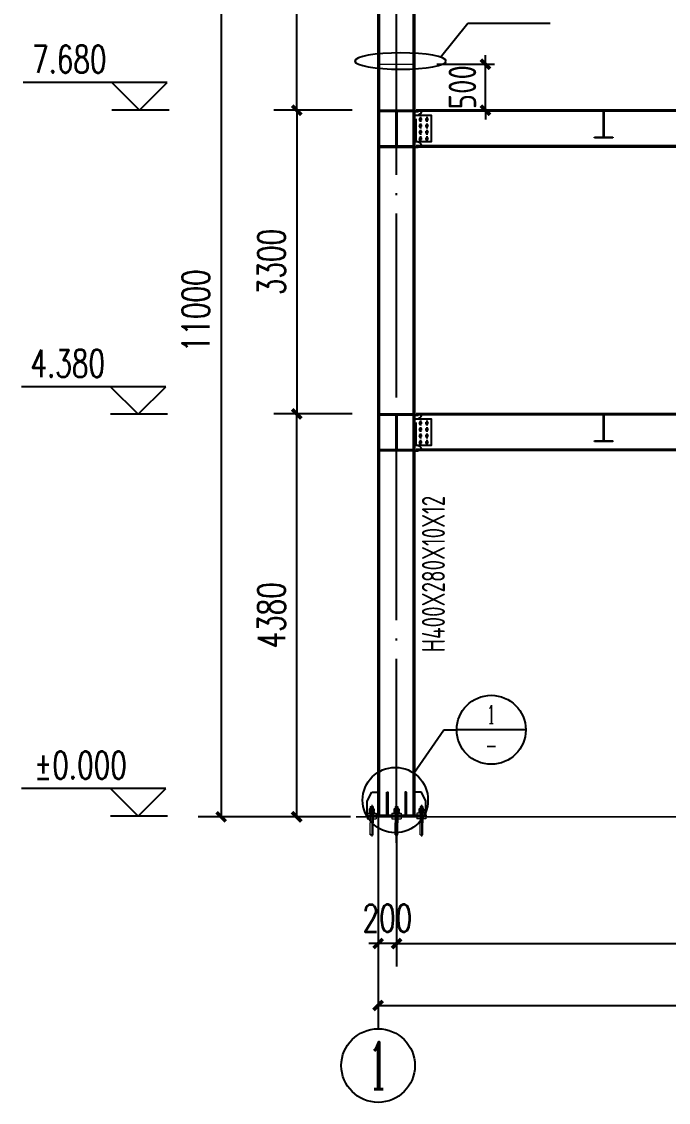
# Model space of a CAD drawing. Extents: x -89996 to 1006241, y -2176 to 440573.
# Drawn here: x 922882 to 929909, y 61276 to 73023 of the extents above; entities that cross this region are included whole.
import ezdxf
from ezdxf.enums import TextEntityAlignment as Align

# ---------------------------------------------------------------- set-up
doc = ezdxf.new("R2010")
doc.units = 0
doc.header["$LTSCALE"] = 1000
doc.header["$MEASUREMENT"] = 0
doc.linetypes.add('DASHED', pattern=[0.75, 0.5, -0.25])
doc.linetypes.add('DOTE', pattern=[2.42, 2, -0.2, 0.02, -0.2])
for name, color, linetype in [('AXIS', 3, 'Continuous'), ('AXIS_DIM', 3, 'Continuous'), ('AXIS_TEXT', 7, 'Continuous'), ('BOLT', 251, 'Continuous'), ('DOTE', 1, 'DOTE'), ('GL', 150, 'Continuous'), ('GZ', 50, 'Continuous'), ('PUB_TEXT', 7, 'Continuous'), ('PZ', 202, 'Continuous'), ('TEXT', 7, 'Continuous'), ('板件', 11, 'Continuous'), ('梁_主零件_实线', 4, 'Continuous')]:
    doc.layers.add(name, color=color, linetype=linetype)
doc.layers.add('柱_主零件_实线', color=51, linetype='Continuous', lineweight=18)
doc.layers.add('螺栓', color=15, linetype='Continuous', lineweight=18)
doc.styles.add('_TCH_AXIS', font='COMPLEX', dxfattribs={"bigfont": 'GBCBIG'})
doc.styles.add('_TCH_DIM', font='SIMPLEX', dxfattribs={"bigfont": 'GBCBIG'})
doc.styles.add('_TCH_DIM_T3', font='SIMPLEX', dxfattribs={"width": 0.705882, "bigfont": 'GBCBIG'})
doc.styles.add('_TCH_LABEL', font='COMPLEX', dxfattribs={"bigfont": 'GBCBIG'})
doc.styles.add('COMPLEX', font='COMPLEX')
doc.styles.add('TSSD_Dimension', font='Tssdeng.shx', dxfattribs={"width": 0.8, "bigfont": 'hztxt.shx'})
doc.dimstyles.new('_TCH_ARCH&&100', dxfattribs={"dimtxt": 297.5, "dimasz": 100, "dimexe": 250, "dimexo": 300, "dimgap": 126.25, "dimtad": 1, "dimdec": 0, "dimzin": 0, "dimdsep": 46, "dimtxsty": '_TCH_DIM_T3', "dimblk": 'ARCHTICK', "dimcen": 0.09, "dimclrt": 7, "dimazin": 2, "dimtfac": 1, "dimtdec": 0, "dimtix": 1, "dimtmove": 2, "dimatfit": 3, "dimfxl": 0, "dimtolj": 1, "dimtzin": 0, "dimarcsym": 0})
doc.dimstyles.new('TCH_100_1', dxfattribs={"dimtxt": 297.5, "dimasz": 100, "dimexe": 250, "dimexo": 300, "dimgap": 126.25, "dimtad": 1, "dimdec": 0, "dimzin": 0, "dimdsep": 46, "dimtxsty": '_TCH_DIM_T3', "dimblk": 'ARCHTICK', "dimcen": 0.09, "dimclrd": 126, "dimclre": 126, "dimclrt": 7, "dimazin": 2, "dimtfac": 1, "dimtdec": 0, "dimtix": 1, "dimtmove": 2, "dimatfit": 3, "dimfxl": 0, "dimtolj": 1, "dimtzin": 0, "dimarcsym": 0})
doc.dimstyles.new('TSSD_100_100', dxfattribs={"dimtxt": 300, "dimasz": 100, "dimexe": 100, "dimexo": 250, "dimgap": 100, "dimtad": 1, "dimdec": 0, "dimzin": 0, "dimdsep": 46, "dimtxsty": 'TSSD_Dimension', "dimblk": 'ARCHTICK', "dimcen": 0, "dimdle": 100, "dimclrt": 7, "dimadec": 0, "dimazin": 0, "dimtfac": 1, "dimtdec": 0, "dimtix": 1, "dimtmove": 2, "dimatfit": 3, "dimfxl": 0, "dimtolj": 1, "dimtzin": 0, "dimarcsym": 0})

# ---------------------------------------------------------------- blocks, each defined once
blk = doc.blocks.new('_ArchTick')
at = {"color": 0, "linetype": 'ByBlock', "const_width": 0.4}
blk.add_lwpolyline([(-0.5, -0.5), (0.5, 0.5)], dxfattribs=at)
blk = doc.blocks.new('*D1091')
at = {"layer": 'AXIS_DIM', "color": 0, "lineweight": -2, "transparency": 16777216}
for p, q in [((927921, 72560), (927921, 72660)), ((927392, 72560), (928021, 72560)), ((927921, 72060), (927921, 72560)), ((927392, 72060), (928021, 72060)), ((927921, 72060), (927921, 71960))]:
    blk.add_line(p, q, dxfattribs=at)
at = {"layer": 'Defpoints', "color": 0, "transparency": 16777216}
for p in [(927142, 72560), (927921, 72560), (927142, 72060)]:
    blk.add_point(p, dxfattribs=at)
at = {"layer": 'AXIS_DIM', "color": 0, "lineweight": -2, "transparency": 16777216, "xscale": 100, "yscale": 100, "zscale": 100}
for p, rotation in [((927921, 72560), 270), ((927921, 72060), 90)]:
    blk.add_blockref('_ArchTick', p, dxfattribs=dict(at, rotation=rotation))
at = {"layer": 'AXIS_DIM', "color": 7, "transparency": 16777216, "insert": (927671, 72310), "char_height": 300, "attachment_point": 5, "rotation": 90, "style": 'TSSD_Dimension'}
blk.add_mtext('\\A1;500', dxfattribs=at)
blk = doc.blocks.new('*D1080')
at = {"layer": 'AXIS', "color": 0, "linetype": 'ByBlock', "lineweight": -2, "transparency": 16777216}
for p, q in [((926756, 64080), (926756, 62080)), ((935966, 64100), (935966, 62080)), ((926756, 62330), (935966, 62330))]:
    blk.add_line(p, q, dxfattribs=at)
at = {"layer": 'Defpoints', "color": 0, "linetype": 'ByBlock', "transparency": 16777216}
for p in [(926756, 64380, 4), (935966, 64400, 4), (935966, 62330)]:
    blk.add_point(p, dxfattribs=at)
at = {"layer": 'AXIS', "color": 0, "linetype": 'ByBlock', "lineweight": -2, "transparency": 16777216, "xscale": 100, "yscale": 100, "zscale": 100, "rotation": 180}
blk.add_blockref('_ArchTick', (926756, 62330), dxfattribs=at)
at = {"layer": 'AXIS', "color": 0, "linetype": 'ByBlock', "lineweight": -2, "transparency": 16777216, "xscale": 100, "yscale": 100, "zscale": 100}
blk.add_blockref('_ArchTick', (935966, 62330), dxfattribs=at)
at = {"layer": 'AXIS', "color": 7, "linetype": 'ByBlock', "transparency": 16777216, "insert": (931361, 62605), "char_height": 297.5, "attachment_point": 5, "style": '_TCH_DIM_T3'}
blk.add_mtext('\\A1;9210', dxfattribs=at)
blk = doc.blocks.new('*D1095')
at = {"layer": 'AXIS', "color": 0, "linetype": 'ByBlock', "lineweight": -2, "transparency": 16777216}
for p, q in [((926756, 63798), (926756, 62753)), ((926956, 63798), (926956, 62753)), ((926756, 63003), (926656, 63003)), ((926956, 63003), (926756, 63003)), ((926956, 63003), (927056, 63003))]:
    blk.add_line(p, q, dxfattribs=at)
at = {"layer": 'Defpoints', "color": 0, "linetype": 'ByBlock', "transparency": 16777216}
for p in [(926756, 64098), (926956, 64098), (926756, 63003)]:
    blk.add_point(p, dxfattribs=at)
at = {"layer": 'AXIS', "color": 0, "linetype": 'ByBlock', "lineweight": -2, "transparency": 16777216, "xscale": 100, "yscale": 100, "zscale": 100}
blk.add_blockref('_ArchTick', (926756, 63003), dxfattribs=at)
at = {"layer": 'AXIS', "color": 0, "linetype": 'ByBlock', "lineweight": -2, "transparency": 16777216, "xscale": 100, "yscale": 100, "zscale": 100, "rotation": 180}
blk.add_blockref('_ArchTick', (926956, 63003), dxfattribs=at)
at = {"layer": 'AXIS', "color": 7, "linetype": 'ByBlock', "transparency": 16777216, "insert": (926856, 63278), "char_height": 297.5, "attachment_point": 5, "style": '_TCH_DIM_T3'}
blk.add_mtext('\\A1;200', dxfattribs=at)
blk = doc.blocks.new('*D1093')
at = {"color": 126, "lineweight": -2, "transparency": 16777216}
for p, q in [((926470, 68760), (925621, 68760)), ((925871, 64380), (925871, 68760)), ((926336, 64380), (925621, 64380))]:
    blk.add_line(p, q, dxfattribs=at)
at = {"layer": 'Defpoints', "color": 0, "transparency": 16777216}
for p in [(925871, 68760), (926770, 68760), (926636, 64380)]:
    blk.add_point(p, dxfattribs=at)
at = {"color": 126, "lineweight": -2, "transparency": 16777216, "xscale": 100, "yscale": 100, "zscale": 100}
for p, rotation in [((925871, 68760), 90), ((925871, 64380), 270)]:
    blk.add_blockref('_ArchTick', p, dxfattribs=dict(at, rotation=rotation))
at = {"color": 7, "transparency": 16777216, "insert": (925596, 66570), "char_height": 297.5, "attachment_point": 5, "rotation": 90, "style": '_TCH_DIM_T3'}
blk.add_mtext('\\A1;4380', dxfattribs=at)
blk = doc.blocks.new('*D1089')
at = {"color": 126, "lineweight": -2, "transparency": 16777216}
for p, q in [((926472, 72060), (925621, 72060)), ((925871, 72060), (925871, 68760)), ((926472, 68760), (925621, 68760))]:
    blk.add_line(p, q, dxfattribs=at)
at = {"layer": 'Defpoints', "color": 0, "transparency": 16777216}
for p in [(926772, 72060, 2), (925871, 68760), (926772, 68760)]:
    blk.add_point(p, dxfattribs=at)
at = {"color": 126, "lineweight": -2, "transparency": 16777216, "xscale": 100, "yscale": 100, "zscale": 100}
for p, rotation in [((925871, 72060), 90), ((925871, 68760), 270)]:
    blk.add_blockref('_ArchTick', p, dxfattribs=dict(at, rotation=rotation))
at = {"color": 7, "transparency": 16777216, "insert": (925596, 70410), "char_height": 297.5, "attachment_point": 5, "rotation": 90, "style": '_TCH_DIM_T3'}
blk.add_mtext('\\A1;3300', dxfattribs=at)
blk = doc.blocks.new('*D1090')
at = {"color": 126, "lineweight": -2, "transparency": 16777216}
for p, q in [((926470, 75380), (925621, 75380)), ((925871, 72060), (925871, 75380)), ((926472, 72060), (925621, 72060))]:
    blk.add_line(p, q, dxfattribs=at)
at = {"layer": 'Defpoints', "color": 0, "transparency": 16777216}
for p in [(925871, 75380), (926770, 75380), (926772, 72060, 2)]:
    blk.add_point(p, dxfattribs=at)
at = {"color": 126, "lineweight": -2, "transparency": 16777216, "xscale": 100, "yscale": 100, "zscale": 100}
for p, rotation in [((925871, 75380), 90), ((925871, 72060), 270)]:
    blk.add_blockref('_ArchTick', p, dxfattribs=dict(at, rotation=rotation))
at = {"color": 7, "transparency": 16777216, "insert": (925596, 73720), "char_height": 297.5, "attachment_point": 5, "rotation": 90, "style": '_TCH_DIM_T3'}
blk.add_mtext('\\A1;3320', dxfattribs=at)
blk = doc.blocks.new('*D1094')
at = {"color": 126, "lineweight": -2, "transparency": 16777216}
for p, q in [((926456, 75380), (924800, 75380)), ((925050, 75380), (925050, 64380)), ((926456, 64380), (924800, 64380))]:
    blk.add_line(p, q, dxfattribs=at)
at = {"layer": 'Defpoints', "color": 0, "transparency": 16777216}
for p in [(926756, 75380), (925050, 64380), (926756, 64380)]:
    blk.add_point(p, dxfattribs=at)
at = {"color": 126, "lineweight": -2, "transparency": 16777216, "xscale": 100, "yscale": 100, "zscale": 100}
for p, rotation in [((925050, 75380), 90), ((925050, 64380), 270)]:
    blk.add_blockref('_ArchTick', p, dxfattribs=dict(at, rotation=rotation))
at = {"color": 7, "transparency": 16777216, "insert": (924775, 69880), "char_height": 297.5, "attachment_point": 5, "rotation": 90, "style": '_TCH_DIM_T3'}
blk.add_mtext('\\A1;11000', dxfattribs=at)
blk = doc.blocks.new('*D2788')
at = {"layer": 'AXIS', "color": 0, "linetype": 'ByBlock', "lineweight": -2, "transparency": 16777216}
for p, q in [((926956, 64227), (926956, 62753)), ((933716, 64227), (933716, 62753)), ((926956, 63003), (933716, 63003))]:
    blk.add_line(p, q, dxfattribs=at)
at = {"layer": 'Defpoints', "color": 0, "linetype": 'ByBlock', "transparency": 16777216}
for p in [(926956, 64527), (933716, 64527), (933716, 63003)]:
    blk.add_point(p, dxfattribs=at)
at = {"layer": 'AXIS', "color": 0, "linetype": 'ByBlock', "lineweight": -2, "transparency": 16777216, "xscale": 100, "yscale": 100, "zscale": 100, "rotation": 180}
blk.add_blockref('_ArchTick', (926956, 63003), dxfattribs=at)
at = {"layer": 'AXIS', "color": 0, "linetype": 'ByBlock', "lineweight": -2, "transparency": 16777216, "xscale": 100, "yscale": 100, "zscale": 100}
blk.add_blockref('_ArchTick', (933716, 63003), dxfattribs=at)
at = {"layer": 'AXIS', "color": 7, "linetype": 'ByBlock', "transparency": 16777216, "insert": (930336, 63278), "char_height": 297.5, "attachment_point": 5, "style": '_TCH_DIM_T3'}
blk.add_mtext('\\A1;6760', dxfattribs=at)
blk = doc.blocks.new('_AXISO')
blk.add_circle((0, 0), 0.5)
at = {"layer": 'AXIS_TEXT', "style": 'COMPLEX', "width": 1.041667}
blk.add_attdef('A', text='', height=0.56, dxfattribs=at).set_placement((-0.25, -0.28), (0.25, -0.28), align=Align.FIT)

msp = doc.modelspace()

# ---------------------------------------------------------------- hatches: boundary and pattern name
at = {"layer": 'BOLT'}
for points in [[(927215.63, 71977.79), (927224.63, 71959.79), (927215.63, 71941.79), (927206.63, 71959.79)], [(927215.63, 71907.79), (927224.63, 71889.79), (927215.63, 71871.79), (927206.63, 71889.79)], [(927285.63, 71977.79), (927294.63, 71959.79), (927285.63, 71941.79), (927276.63, 71959.79)], [(927285.63, 71907.79), (927294.63, 71889.79), (927285.63, 71871.79), (927276.63, 71889.79)], [(927215.63, 71837.79), (927224.63, 71819.79), (927215.63, 71801.79), (927206.63, 71819.79)], [(927285.63, 71837.79), (927294.63, 71819.79), (927285.63, 71801.79), (927276.63, 71819.79)], [(927215.63, 71767.79), (927224.63, 71749.79), (927215.63, 71731.79), (927206.63, 71749.79)], [(927285.63, 71767.79), (927294.63, 71749.79), (927285.63, 71731.79), (927276.63, 71749.79)], [(927215.63, 68677.79), (927224.63, 68659.79), (927215.63, 68641.79), (927206.63, 68659.79)], [(927215.63, 68607.79), (927224.63, 68589.79), (927215.63, 68571.79), (927206.63, 68589.79)], [(927285.63, 68677.79), (927294.63, 68659.79), (927285.63, 68641.79), (927276.63, 68659.79)], [(927285.63, 68607.79), (927294.63, 68589.79), (927285.63, 68571.79), (927276.63, 68589.79)], [(927215.63, 68537.79), (927224.63, 68519.79), (927215.63, 68501.79), (927206.63, 68519.79)], [(927285.63, 68537.79), (927294.63, 68519.79), (927285.63, 68501.79), (927276.63, 68519.79)], [(927215.63, 68467.79), (927224.63, 68449.79), (927215.63, 68431.79), (927206.63, 68449.79)], [(927285.63, 68467.79), (927294.63, 68449.79), (927285.63, 68431.79), (927276.63, 68449.79)]]:
    msp.add_hatch(color=256, dxfattribs=at).paths.add_polyline_path(points)

# ---------------------------------------------------------------- linework, layer by layer
at = {"extrusion": (0, 0, -1)}
msp.add_ellipse((926999.44, 72594.57, 2.24), major_axis=(495.99, 0), ratio=0.17867687, dxfattribs=at)
at = {"layer": 'AXIS'}
for p, q in [((924463.77, 72359.79), (922898.77, 72359.79)), ((924163.77, 72059.79), (923863.77, 72359.79)), ((924163.77, 72059.79), (924463.77, 72359.79)), ((924483.77, 72059.79), (923863.77, 72059.79)), ((924447.36, 69054.79), (922882.36, 69054.79)), ((924147.36, 68754.79), (923847.36, 69054.79)), ((924147.36, 68754.79), (924447.36, 69054.79)), ((924467.36, 68754.79), (923847.36, 68754.79)), ((927144.41, 64854.17), (927470.54, 65325.66)), ((927470.54, 65325.66), (927609.23, 65325.66)), ((928359.23, 65325.66), (927609.23, 65325.66)), ((924447.36, 64687.57), (922882.36, 64687.57)), ((924147.36, 64387.57), (923847.36, 64687.57)), ((924147.36, 64387.57), (924447.36, 64687.57)), ((924467.36, 64387.57), (923847.36, 64387.57))]:
    msp.add_line(p, q, dxfattribs=at)
at = {"layer": 'AXIS', "linetype": 'ByBlock'}
msp.add_line((926755.63, 64399.76), (926755.63, 62076.29), dxfattribs=at)
at = {"layer": 'AXIS'}
for centre, radius in [((927984.23, 65325.66), 375), ((926942.51, 64562.29), 354.91)]:
    msp.add_circle(centre, radius, dxfattribs=at)
at = {"layer": 'AXIS_DIM'}
for p, q in [((927433.19, 72637.56, 2.24), (927730.47, 73006.85, 2.24)), ((927730.47, 73006.85, 2.24), (928625.33, 73006.85, 2.24))]:
    msp.add_line(p, q, dxfattribs=at)
at = {"layer": 'BOLT'}
for p, q in [((927233.63, 71959.79, 2.24), (927197.63, 71959.79, 2.24)), ((927233.63, 71889.79, 2.24), (927197.63, 71889.79, 2.24)), ((927215.63, 71977.79, 2.24), (927206.63, 71959.79, 2.24)), ((927215.63, 71941.79, 2.24), (927206.63, 71959.79, 2.24)), ((927215.63, 71907.79, 2.24), (927206.63, 71889.79, 2.24)), ((927215.63, 71871.79, 2.24), (927206.63, 71889.79, 2.24)), ((927215.63, 71986.79, 2.24), (927215.63, 71932.79, 2.24)), ((927215.63, 71977.79, 2.24), (927224.63, 71959.79, 2.24)), ((927215.63, 71941.79, 2.24), (927224.63, 71959.79, 2.24)), ((927215.63, 71916.79, 2.24), (927215.63, 71862.79, 2.24)), ((927215.63, 71907.79, 2.24), (927224.63, 71889.79, 2.24)), ((927215.63, 71871.79, 2.24), (927224.63, 71889.79, 2.24)), ((927303.63, 71959.79, 2.24), (927267.63, 71959.79, 2.24)), ((927303.63, 71889.79, 2.24), (927267.63, 71889.79, 2.24)), ((927285.63, 71977.79, 2.24), (927276.63, 71959.79, 2.24)), ((927285.63, 71941.79, 2.24), (927276.63, 71959.79, 2.24)), ((927285.63, 71907.79, 2.24), (927276.63, 71889.79, 2.24)), ((927285.63, 71871.79, 2.24), (927276.63, 71889.79, 2.24)), ((927285.63, 71986.79, 2.24), (927285.63, 71932.79, 2.24)), ((927285.63, 71977.79, 2.24), (927294.63, 71959.79, 2.24)), ((927285.63, 71941.79, 2.24), (927294.63, 71959.79, 2.24)), ((927285.63, 71916.79, 2.24), (927285.63, 71862.79, 2.24)), ((927285.63, 71907.79, 2.24), (927294.63, 71889.79, 2.24)), ((927285.63, 71871.79, 2.24), (927294.63, 71889.79, 2.24)), ((927233.63, 71819.79, 2.24), (927197.63, 71819.79, 2.24)), ((927215.63, 71837.79, 2.24), (927206.63, 71819.79, 2.24)), ((927215.63, 71801.79, 2.24), (927206.63, 71819.79, 2.24)), ((927215.63, 71846.79, 2.24), (927215.63, 71792.79, 2.24)), ((927215.63, 71837.79, 2.24), (927224.63, 71819.79, 2.24)), ((927215.63, 71801.79, 2.24), (927224.63, 71819.79, 2.24)), ((927215.63, 71776.79, 2.24), (927215.63, 71722.79, 2.24)), ((927303.63, 71819.79, 2.24), (927267.63, 71819.79, 2.24)), ((927285.63, 71837.79, 2.24), (927276.63, 71819.79, 2.24)), ((927285.63, 71801.79, 2.24), (927276.63, 71819.79, 2.24)), ((927285.63, 71846.79, 2.24), (927285.63, 71792.79, 2.24)), ((927285.63, 71837.79, 2.24), (927294.63, 71819.79, 2.24)), ((927285.63, 71801.79, 2.24), (927294.63, 71819.79, 2.24)), ((927285.63, 71776.79, 2.24), (927285.63, 71722.79, 2.24)), ((927233.63, 71749.79, 2.24), (927197.63, 71749.79, 2.24)), ((927215.63, 71767.79, 2.24), (927206.63, 71749.79, 2.24)), ((927215.63, 71731.79, 2.24), (927206.63, 71749.79, 2.24)), ((927215.63, 71767.79, 2.24), (927224.63, 71749.79, 2.24)), ((927215.63, 71731.79, 2.24), (927224.63, 71749.79, 2.24)), ((927303.63, 71749.79, 2.24), (927267.63, 71749.79, 2.24)), ((927285.63, 71767.79, 2.24), (927276.63, 71749.79, 2.24)), ((927285.63, 71731.79, 2.24), (927276.63, 71749.79, 2.24)), ((927285.63, 71767.79, 2.24), (927294.63, 71749.79, 2.24)), ((927285.63, 71731.79, 2.24), (927294.63, 71749.79, 2.24)), ((927233.63, 68659.79, 2.24), (927197.63, 68659.79, 2.24)), ((927215.63, 68677.79, 2.24), (927206.63, 68659.79, 2.24)), ((927215.63, 68641.79, 2.24), (927206.63, 68659.79, 2.24)), ((927215.63, 68607.79, 2.24), (927206.63, 68589.79, 2.24)), ((927215.63, 68686.79, 2.24), (927215.63, 68632.79, 2.24)), ((927215.63, 68677.79, 2.24), (927224.63, 68659.79, 2.24)), ((927215.63, 68641.79, 2.24), (927224.63, 68659.79, 2.24)), ((927215.63, 68616.79, 2.24), (927215.63, 68562.79, 2.24)), ((927215.63, 68607.79, 2.24), (927224.63, 68589.79, 2.24)), ((927303.63, 68659.79, 2.24), (927267.63, 68659.79, 2.24)), ((927285.63, 68677.79, 2.24), (927276.63, 68659.79, 2.24)), ((927285.63, 68641.79, 2.24), (927276.63, 68659.79, 2.24)), ((927285.63, 68607.79, 2.24), (927276.63, 68589.79, 2.24)), ((927285.63, 68686.79, 2.24), (927285.63, 68632.79, 2.24)), ((927285.63, 68677.79, 2.24), (927294.63, 68659.79, 2.24)), ((927285.63, 68641.79, 2.24), (927294.63, 68659.79, 2.24)), ((927285.63, 68616.79, 2.24), (927285.63, 68562.79, 2.24)), ((927285.63, 68607.79, 2.24), (927294.63, 68589.79, 2.24)), ((927233.63, 68589.79, 2.24), (927197.63, 68589.79, 2.24)), ((927233.63, 68519.79, 2.24), (927197.63, 68519.79, 2.24)), ((927215.63, 68571.79, 2.24), (927206.63, 68589.79, 2.24)), ((927215.63, 68537.79, 2.24), (927206.63, 68519.79, 2.24)), ((927215.63, 68501.79, 2.24), (927206.63, 68519.79, 2.24)), ((927215.63, 68571.79, 2.24), (927224.63, 68589.79, 2.24)), ((927215.63, 68546.79, 2.24), (927215.63, 68492.79, 2.24)), ((927215.63, 68537.79, 2.24), (927224.63, 68519.79, 2.24)), ((927215.63, 68501.79, 2.24), (927224.63, 68519.79, 2.24)), ((927303.63, 68589.79, 2.24), (927267.63, 68589.79, 2.24)), ((927303.63, 68519.79, 2.24), (927267.63, 68519.79, 2.24)), ((927285.63, 68571.79, 2.24), (927276.63, 68589.79, 2.24)), ((927285.63, 68537.79, 2.24), (927276.63, 68519.79, 2.24)), ((927285.63, 68501.79, 2.24), (927276.63, 68519.79, 2.24)), ((927285.63, 68571.79, 2.24), (927294.63, 68589.79, 2.24)), ((927285.63, 68546.79, 2.24), (927285.63, 68492.79, 2.24)), ((927285.63, 68537.79, 2.24), (927294.63, 68519.79, 2.24)), ((927285.63, 68501.79, 2.24), (927294.63, 68519.79, 2.24)), ((927233.63, 68449.79, 2.24), (927197.63, 68449.79, 2.24)), ((927215.63, 68467.79, 2.24), (927206.63, 68449.79, 2.24)), ((927215.63, 68431.79, 2.24), (927206.63, 68449.79, 2.24)), ((927215.63, 68476.79, 2.24), (927215.63, 68422.79, 2.24)), ((927215.63, 68467.79, 2.24), (927224.63, 68449.79, 2.24)), ((927215.63, 68431.79, 2.24), (927224.63, 68449.79, 2.24)), ((927303.63, 68449.79, 2.24), (927267.63, 68449.79, 2.24)), ((927285.63, 68467.79, 2.24), (927276.63, 68449.79, 2.24)), ((927285.63, 68431.79, 2.24), (927276.63, 68449.79, 2.24)), ((927285.63, 68476.79, 2.24), (927285.63, 68422.79, 2.24)), ((927285.63, 68467.79, 2.24), (927294.63, 68449.79, 2.24)), ((927285.63, 68431.79, 2.24), (927294.63, 68449.79, 2.24))]:
    msp.add_line(p, q, dxfattribs=at)
at = {"layer": 'DOTE'}
msp.add_line((926955.63, 64097.55), (926955.63, 75405.92), dxfattribs=at)
at = {"layer": 'DOTE', "const_width": 15}
msp.add_lwpolyline([(926515.63, 64379.87), (936329.31, 64379.87)], dxfattribs=at)
at = {"layer": 'GL', "linetype": 'DASHED', "ltscale": 0.5}
for p, q in [((927170.63, 71714.79, 2.24), (927170.63, 72004.79, 2.24)), ((927170.63, 68414.79, 2.24), (927170.63, 68704.79, 2.24))]:
    msp.add_line(p, q, dxfattribs=at)
at = {"layer": 'GL'}
for centre, radius, start, end in [((927174.85, 72062.19, 2.24), 57.55, 265.799029, 345.513641), ((927174.51, 71656.14, 2.24), 58.78, 15.440021, 93.778813), ((927174.85, 68762.19, 2.24), 57.55, 265.799029, 345.513641), ((927174.51, 68356.14, 2.24), 58.78, 15.440021, 93.778813)]:
    msp.add_arc(centre, radius, start, end, dxfattribs=at)
at = {"layer": 'GZ'}
for p, q in [((926755.63, 64399.87), (926755.63, 75379.87)), ((926769.63, 64399.87), (926769.63, 75379.87)), ((927141.63, 64399.87), (927141.63, 74902.36)), ((927155.63, 64399.87), (927155.63, 74902.36)), ((926635.63, 64549.76), (926685.63, 64649.76)), ((926685.63, 64649.76), (926755.63, 64649.76)), ((927225.63, 64649.76), (927155.63, 64649.76)), ((927275.63, 64549.76), (927225.63, 64649.76)), ((926635.63, 64399.76), (926635.63, 64549.76)), ((926848.63, 64549.76), (926862.63, 64549.76)), ((927062.63, 64549.76), (927048.63, 64549.76)), ((927275.63, 64399.76), (927275.63, 64549.76))]:
    msp.add_line(p, q, dxfattribs=at)
for points in [[(926848.63, 64649.76), (926862.63, 64649.76), (926862.63, 64399.76), (926848.63, 64399.76)], [(927062.63, 64649.76), (927048.63, 64649.76), (927048.63, 64399.76), (927062.63, 64399.76)], [(926635.63, 64399.76), (927275.63, 64399.76), (927275.63, 64379.76), (926635.63, 64379.76)]]:
    msp.add_lwpolyline(points, close=True, dxfattribs=at)
at = {"layer": 'PZ', "ltscale": 1000}
for p, q in [((926769.63, 72059.79, 2.24), (927141.63, 72059.79, 2.24)), ((926769.63, 72047.79, 2.24), (927141.63, 72047.79, 2.24)), ((926769.63, 71671.79), (927141.63, 71671.79)), ((926769.63, 71659.79), (927141.63, 71659.79)), ((926769.63, 68759.79, 2.24), (927141.63, 68759.79, 2.24)), ((926769.63, 68747.79, 2.24), (927141.63, 68747.79, 2.24)), ((926769.63, 68371.79), (927141.63, 68371.79)), ((926769.63, 68359.79), (927141.63, 68359.79))]:
    msp.add_line(p, q, dxfattribs=at)
at = {"layer": 'PZ', "ltscale": 1000, "elevation": 2.24}
for points in [[(927155.63, 72004.79), (927330.63, 72004.79), (927330.63, 71714.79), (927155.63, 71714.79)], [(927155.63, 68704.79), (927330.63, 68704.79), (927330.63, 68414.79), (927155.63, 68414.79)]]:
    msp.add_lwpolyline(points, close=True, dxfattribs=at)
at = {"layer": '板件', "elevation": 2.24}
for points in [[(927155.63, 72047.79), (927185.63, 72047.79), (927185.63, 72042.79), (927155.63, 72042.79)], [(927155.63, 71659.79), (927185.63, 71659.79), (927185.63, 71654.79), (927155.63, 71654.79)], [(927155.63, 68747.79), (927185.63, 68747.79), (927185.63, 68742.79), (927155.63, 68742.79)], [(927155.63, 68359.79), (927185.63, 68359.79), (927185.63, 68354.79), (927155.63, 68354.79)]]:
    msp.add_lwpolyline(points, close=True, dxfattribs=at)
at = {"layer": '柱_主零件_实线'}
msp.add_line((926755.63, 72559.79, 2.24), (927155.63, 72559.79, 2.24), dxfattribs=at)
at = {"layer": '梁_主零件_实线'}
for p, q in [((926830.63, 72059.79), (927080.63, 72059.79)), ((926830.63, 72051.79), (926830.63, 72059.79)), ((927080.63, 72051.79), (926830.63, 72051.79)), ((926952.63, 71667.79), (926952.63, 72051.79)), ((926958.63, 72051.79), (926958.63, 71667.79)), ((927080.63, 72059.79), (927080.63, 72051.79)), ((927157.63, 72049.79, 2.24), (927167.63, 72059.79, 2.24)), ((927157.63, 72047.79, 2.24), (927157.63, 72049.79, 2.24)), ((933515.63, 72047.79, 2.24), (927157.63, 72047.79, 2.24)), ((933515.63, 72059.79, 2.24), (927167.63, 72059.79, 2.24)), ((929105.63, 72059.79, 2.24), (929305.63, 72059.79, 2.24)), ((929105.63, 72051.79, 2.24), (929105.63, 72059.79, 2.24)), ((929305.63, 72051.79, 2.24), (929105.63, 72051.79, 2.24)), ((929202.63, 71767.79, 2.24), (929202.63, 72051.79, 2.24)), ((929208.63, 72051.79, 2.24), (929208.63, 71767.79, 2.24)), ((929305.63, 72059.79, 2.24), (929305.63, 72051.79, 2.24)), ((926830.63, 71659.79), (926830.63, 71667.79)), ((926830.63, 71667.79), (927080.63, 71667.79)), ((927080.63, 71659.79), (926830.63, 71659.79)), ((927080.63, 71667.79), (927080.63, 71659.79)), ((927157.63, 71661.79, 2.24), (927167.63, 71671.79, 2.24)), ((927157.63, 71659.79, 2.24), (927157.63, 71661.79, 2.24)), ((933515.63, 71659.79, 2.24), (927157.63, 71659.79, 2.24)), ((933515.63, 71671.79, 2.24), (927167.63, 71671.79, 2.24)), ((933515.63, 71659.79, 2.24), (927167.63, 71659.79, 2.24)), ((929105.63, 71759.79, 2.24), (929105.63, 71767.79, 2.24)), ((929105.63, 71767.79, 2.24), (929305.63, 71767.79, 2.24)), ((929305.63, 71759.79, 2.24), (929105.63, 71759.79, 2.24)), ((929305.63, 71767.79, 2.24), (929305.63, 71759.79, 2.24)), ((926830.63, 68759.79), (927080.63, 68759.79)), ((926830.63, 68751.79), (926830.63, 68759.79)), ((927080.63, 68751.79), (926830.63, 68751.79)), ((926952.63, 68367.79), (926952.63, 68751.79)), ((926958.63, 68751.79), (926958.63, 68367.79)), ((927080.63, 68759.79), (927080.63, 68751.79)), ((927157.63, 68749.79, 2.24), (927167.63, 68759.79, 2.24)), ((927157.63, 68747.79, 2.24), (927157.63, 68749.79, 2.24)), ((933515.63, 68747.79, 2.24), (927157.63, 68747.79, 2.24)), ((933515.63, 68759.79, 2.24), (927167.63, 68759.79, 2.24)), ((929105.63, 68759.79, 2.24), (929305.63, 68759.79, 2.24)), ((929105.63, 68751.79, 2.24), (929105.63, 68759.79, 2.24)), ((929305.63, 68751.79, 2.24), (929105.63, 68751.79, 2.24)), ((929202.63, 68467.79, 2.24), (929202.63, 68751.79, 2.24)), ((929208.63, 68751.79, 2.24), (929208.63, 68467.79, 2.24)), ((929305.63, 68759.79, 2.24), (929305.63, 68751.79, 2.24)), ((926830.63, 68359.79), (926830.63, 68367.79)), ((926830.63, 68367.79), (927080.63, 68367.79)), ((927080.63, 68367.79), (927080.63, 68359.79)), ((927157.63, 68361.79, 2.24), (927167.63, 68371.79, 2.24)), ((933515.63, 68371.79, 2.24), (927167.63, 68371.79, 2.24)), ((929105.63, 68459.79, 2.24), (929105.63, 68467.79, 2.24)), ((929105.63, 68467.79, 2.24), (929305.63, 68467.79, 2.24)), ((929305.63, 68459.79, 2.24), (929105.63, 68459.79, 2.24)), ((929305.63, 68467.79, 2.24), (929305.63, 68459.79, 2.24)), ((927080.63, 68359.79), (926830.63, 68359.79)), ((927157.63, 68359.79, 2.24), (927157.63, 68361.79, 2.24)), ((933515.63, 68359.79, 2.24), (927157.63, 68359.79, 2.24)), ((933515.63, 68359.79, 2.24), (927167.63, 68359.79, 2.24))]:
    msp.add_line(p, q, dxfattribs=at)
at = {"layer": '螺栓'}
for p, q in [((926670.63, 64490.76), (926671.63, 64491.76)), ((926670.63, 64490.76), (926700.63, 64490.76)), ((926670.63, 64490.76), (926670.63, 64467.76)), ((926671.63, 64491.76), (926671.63, 64389.76)), ((926671.63, 64491.76), (926699.63, 64491.76)), ((926699.63, 64491.76), (926699.63, 64389.76)), ((926700.63, 64490.76), (926699.63, 64491.76)), ((926700.63, 64490.76), (926700.63, 64467.76)), ((926940.63, 64490.76), (926941.63, 64491.76)), ((926940.63, 64490.76), (926970.63, 64490.76)), ((926940.63, 64490.76), (926940.63, 64467.76)), ((926941.63, 64491.76), (926941.63, 64389.76)), ((926941.63, 64491.76), (926969.63, 64491.76)), ((926969.63, 64491.76), (926969.63, 64389.76)), ((926970.63, 64490.76), (926969.63, 64491.76)), ((926970.63, 64490.76), (926970.63, 64467.76)), ((927210.63, 64490.76), (927211.63, 64491.76)), ((927240.63, 64490.76), (927210.63, 64490.76)), ((927210.63, 64490.76), (927210.63, 64467.76)), ((927239.63, 64491.76), (927211.63, 64491.76)), ((927211.63, 64491.76), (927211.63, 64389.76)), ((927239.63, 64491.76), (927239.63, 64389.76)), ((927240.63, 64490.76), (927239.63, 64491.76)), ((927240.63, 64490.76), (927240.63, 64467.76)), ((926635.62, 64379.76), (926735.62, 64379.76)), ((926635.62, 64379.76), (926635.62, 64359.76)), ((926635.63, 64419.76), (926635.63, 64399.76)), ((926635.63, 64419.76), (926735.63, 64419.76)), ((926635.63, 64399.76), (926735.63, 64399.76)), ((926657.63, 64462.96), (926657.63, 64443.76)), ((926657.63, 64443.76), (926713.63, 64443.76)), ((926657.63, 64438.96), (926657.63, 64419.76)), ((926664.13, 64467.76), (926707.13, 64467.76)), ((926670.63, 64467.76), (926670.63, 64314.67)), ((926700.63, 64389.76), (926670.63, 64389.76)), ((926700.63, 64467.76), (926700.63, 64314.67)), ((926713.63, 64462.96), (926713.63, 64443.76)), ((926713.63, 64438.96), (926713.63, 64419.76)), ((926735.62, 64379.76), (926735.62, 64359.76)), ((926735.63, 64419.76), (926735.63, 64399.76)), ((926905.62, 64379.76), (927005.62, 64379.76)), ((926905.62, 64379.76), (926905.62, 64359.76)), ((926905.63, 64419.76), (926905.63, 64399.76)), ((926905.63, 64419.76), (927005.63, 64419.76)), ((926905.63, 64399.76), (927005.63, 64399.76)), ((926927.63, 64462.96), (926927.63, 64443.76)), ((926927.63, 64443.76), (926983.63, 64443.76)), ((926927.63, 64438.96), (926927.63, 64419.76)), ((926934.13, 64467.76), (926977.13, 64467.76)), ((926940.63, 64467.76), (926940.63, 64314.67)), ((926970.63, 64389.76), (926940.63, 64389.76)), ((926970.63, 64467.76), (926970.63, 64314.67)), ((926983.63, 64462.96), (926983.63, 64443.76)), ((926983.63, 64438.96), (926983.63, 64419.76)), ((927005.62, 64379.76), (927005.62, 64359.76)), ((927005.63, 64419.76), (927005.63, 64399.76)), ((927275.63, 64419.76), (927175.63, 64419.76)), ((927175.63, 64419.76), (927175.63, 64399.76)), ((927275.63, 64399.76), (927175.63, 64399.76)), ((927175.65, 64379.76), (927175.65, 64359.76)), ((927275.65, 64379.76), (927175.65, 64379.76)), ((927197.63, 64462.96), (927197.63, 64443.76)), ((927253.63, 64443.76), (927197.63, 64443.76)), ((927197.63, 64438.96), (927197.63, 64419.76)), ((927247.13, 64467.76), (927204.13, 64467.76)), ((927210.63, 64467.76), (927210.63, 64314.67)), ((927210.63, 64389.76), (927240.63, 64389.76)), ((927240.63, 64467.76), (927240.63, 64314.67)), ((927253.63, 64462.96), (927253.63, 64443.76)), ((927253.63, 64438.96), (927253.63, 64419.76)), ((927275.63, 64419.76), (927275.63, 64399.76)), ((927275.65, 64379.76), (927275.65, 64359.76)), ((926635.62, 64359.76), (926735.62, 64359.76)), ((926670.63, 64184.67), (926670.63, 64314.67)), ((926700.63, 64184.67), (926700.63, 64314.67)), ((926905.62, 64359.76), (927005.62, 64359.76)), ((926940.63, 64184.67), (926940.63, 64314.67)), ((926970.63, 64184.67), (926970.63, 64314.67)), ((927275.65, 64359.76), (927175.65, 64359.76)), ((927210.63, 64184.67), (927210.63, 64314.67)), ((927240.63, 64184.67), (927240.63, 64314.67))]:
    msp.add_line(p, q, dxfattribs=at)
at = {"layer": '螺栓', "color": 8, "linetype": 'DOTE'}
for p, q in [((926685.63, 64511.76), (926685.63, 64164.67)), ((926955.63, 64511.76), (926955.63, 64164.67)), ((927225.63, 64511.76), (927225.63, 64164.67))]:
    msp.add_line(p, q, dxfattribs=at)
at = {"layer": '螺栓'}
for centre, radius, start, end in [((926664.13, 64460.96), 6.8, 17.111116, 162.888884), ((926664.13, 64436.96), 6.8, 17.111116, 162.888884), ((926685.63, 64441.92), 25.84, 54.510657, 125.489343), ((926685.63, 64417.92), 25.84, 54.510657, 125.489343), ((926707.13, 64460.96), 6.8, 17.111116, 162.888884), ((926707.13, 64436.96), 6.8, 17.111116, 162.888884), ((926934.13, 64460.96), 6.8, 17.111116, 162.888884), ((926934.13, 64436.96), 6.8, 17.111116, 162.888884), ((926955.63, 64441.92), 25.84, 54.510657, 125.489343), ((926955.63, 64417.92), 25.84, 54.510657, 125.489343), ((926977.13, 64460.96), 6.8, 17.111116, 162.888884), ((926977.13, 64436.96), 6.8, 17.111116, 162.888884), ((927204.13, 64460.96), 6.8, 17.111116, 162.888884), ((927204.13, 64436.96), 6.8, 17.111116, 162.888884), ((927225.63, 64441.92), 25.84, 54.510657, 125.489343), ((927225.63, 64417.92), 25.84, 54.510657, 125.489343), ((927247.13, 64460.96), 6.8, 17.111116, 162.888884), ((927247.13, 64436.96), 6.8, 17.111116, 162.888884), ((926678.13, 64170.61), 15.94, 61.927513, 118.072487), ((926678.13, 64170.61), 15.94, 61.927513, 118.072487), ((926678.13, 64198.73), 15.94, 241.927513, 298.072487), ((926678.13, 64198.73), 15.94, 241.927513, 298.072487), ((926693.13, 64198.73), 15.94, 241.927513, 298.072487), ((926948.13, 64170.61), 15.94, 61.927513, 118.072487), ((926948.13, 64170.61), 15.94, 61.927513, 118.072487), ((926948.13, 64198.73), 15.94, 241.927513, 298.072487), ((926948.13, 64198.73), 15.94, 241.927513, 298.072487), ((926963.13, 64198.73), 15.94, 241.927513, 298.072487), ((927218.13, 64198.73), 15.94, 241.927513, 298.072487), ((927233.13, 64170.61), 15.94, 61.927513, 118.072487), ((927233.13, 64170.61), 15.94, 61.927513, 118.072487), ((927233.13, 64198.73), 15.94, 241.927513, 298.072487), ((927233.13, 64198.73), 15.94, 241.927513, 298.072487)]:
    msp.add_arc(centre, radius, start, end, dxfattribs=at)

# ---------------------------------------------------------------- block references
at = {"layer": 'AXIS', "linetype": 'ByBlock'}
ref = msp.add_blockref('_AXISO', (926755.63, 61676.29), dxfattribs=dict(at, xscale=800, yscale=800, zscale=800))
ref.add_attrib('A', '1', dxfattribs={"layer": 'AXIS_TEXT', "linetype": 'ByBlock', "height": 514.72, "style": '_TCH_AXIS'}).set_placement((926645.34, 61418.93), (926865.93, 61418.93), align=Align.FIT)

# ---------------------------------------------------------------- texts
at = {"layer": 'PUB_TEXT', "style": '_TCH_DIM', "width": 0.705882}
for s, p in [('7.680', (922994.77, 72464.79)), ('4.380', (922978.36, 69159.79)), ('%%P0.000', (923017.36, 64792.57))]:
    msp.add_text(s, height=297.5, dxfattribs=at).set_placement(p)
at = {"layer": 'PUB_TEXT', "style": '_TCH_LABEL'}
msp.add_text('1', height=200.77, dxfattribs=at).set_placement((927941.21, 65394.36), (928027.26, 65394.36), align=Align.FIT)
at = {"layer": 'PUB_TEXT', "style": '_TCH_LABEL', "width": 0.777778}
msp.add_text('-', height=195.75, dxfattribs=at).set_placement((927918.98, 65060.49), (928049.49, 65060.49), align=Align.FIT)
at = {"layer": 'TEXT', "style": 'TSSD_Dimension', "width": 0.7}
msp.add_text('H400X280X10X12', height=250, rotation=89.999999, dxfattribs=at).set_placement((927556.12, 66168.6), align=Align.BOTTOM_LEFT)

# ---------------------------------------------------------------- dimensions: what is measured, and where the dimension line sits
for base, p1, p2, angle, picture, middle in [((925049.6, 64379.76), (926755.63, 75379.87), (926755.63, 64379.76), 90, '*D1094', (924774.6, 69879.81)), ((925870.97, 75379.87), (926771.63, 72059.79, 2.24), (926769.63, 75379.87), 90, '*D1090', (925595.97, 73719.83)), ((925870.97, 68759.79), (926771.63, 72059.79, 2.24), (926771.63, 68759.79), 270, '*D1089', (925595.97, 70409.79)), ((925870.97, 68759.79), (926635.62, 64379.76), (926769.63, 68759.79), 90, '*D1093', (925595.97, 66569.77))]:
    dim = msp.add_linear_dim(base=base, p1=p1, p2=p2, angle=angle, dimstyle='TCH_100_1')
    dim.commit()
    dim.dimension.update_dxf_attribs({"geometry": picture, "text_midpoint": middle})
at = {"layer": 'AXIS', "linetype": 'ByBlock'}
dim = msp.add_aligned_dim(p1=(926955.63, 64526.75), p2=(933715.63, 64526.75), distance=-1523.26, dimstyle='_TCH_ARCH&&100', dxfattribs=at)
dim.commit()
dim.dimension.update_dxf_attribs({"geometry": '*D2788', "text_midpoint": (930335.63, 63278.49)})
for base, p1, p2, picture, middle in [((935965.63, 62329.56, -3.98), (926755.63, 64379.76), (935965.63, 64399.76), '*D1080', (931360.63, 62604.56, -3.98)), ((926755.63, 63003.49), (926955.63, 64097.55), (926755.63, 64097.55), '*D1095', (926855.63, 63278.49))]:
    dim = msp.add_linear_dim(base=base, p1=p1, p2=p2, dimstyle='_TCH_ARCH&&100', dxfattribs=at)
    dim.commit()
    dim.dimension.update_dxf_attribs({"geometry": picture, "text_midpoint": middle})
at = {"layer": 'AXIS_DIM'}
dim = msp.add_linear_dim(base=(927921.26, 72559.79), p1=(927141.63, 72059.79), p2=(927141.63, 72559.79), angle=89.999999, dimstyle='TSSD_100_100', dxfattribs=at)
dim.commit()
dim.dimension.update_dxf_attribs({"geometry": '*D1091', "text_midpoint": (927671.26, 72309.79)})

doc.saveas('drawing.dxf')
